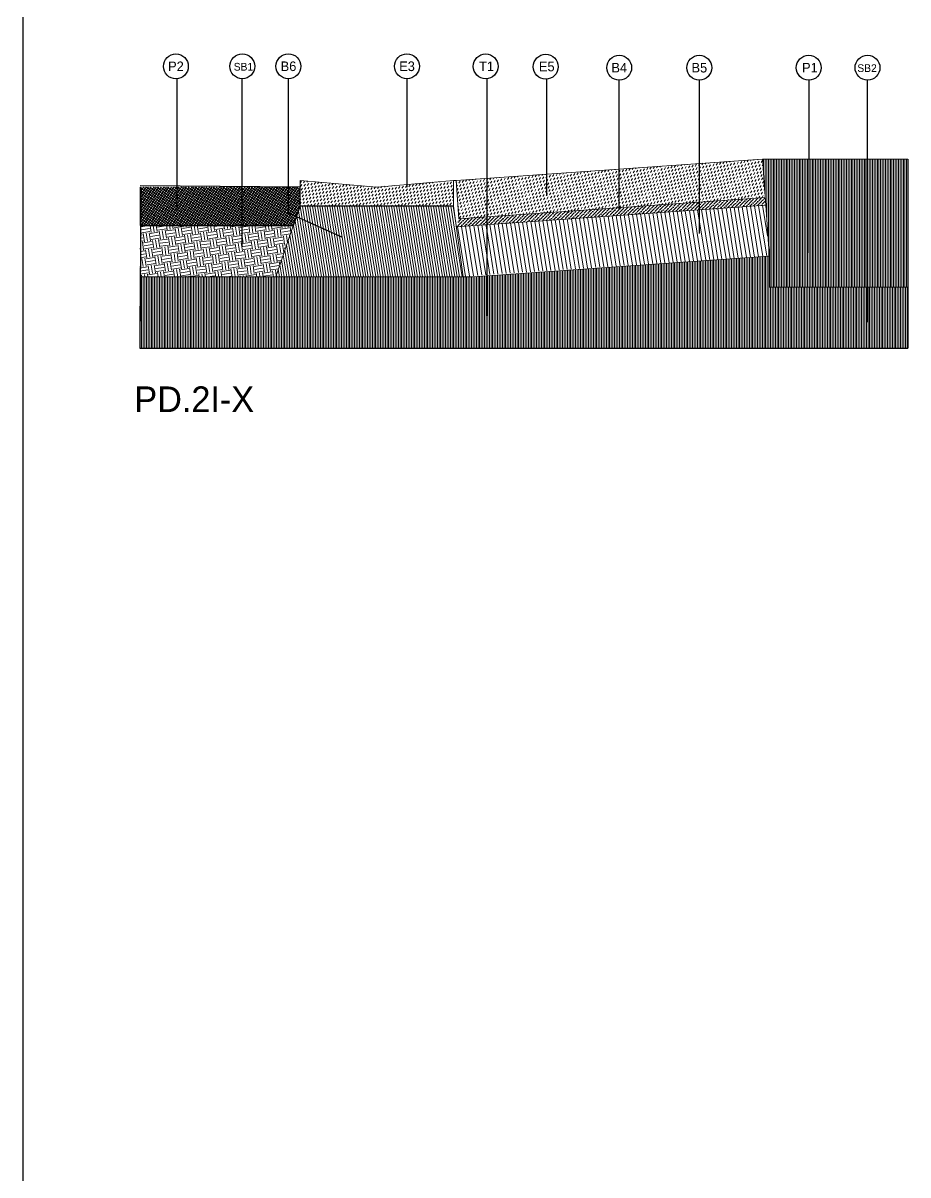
# Model space of a CAD drawing. Header units: metres. Extents: x -325 to 301, y -147 to 149.
# Drawn here: x 32.234 to 35.692, y 34.2 to 38.701 of the extents above; entities that cross this region are included whole.
import ezdxf

# ---------------------------------------------------------------- set-up
doc = ezdxf.new("R2010")
doc.units = ezdxf.units.M
doc.layers.add('-aux', color=50, linetype='Continuous', plot=False)
doc.layers.add('0-TX-1_25', color=7, linetype='Continuous', true_color=0x3f4f7f)
doc.layers.add('EIT_3 TR sorra', color=7, linetype='Continuous', true_color=0xd8ceb0)
for name, color, linetype, lineweight, true_color in [('03-TR-Paviment_01_Compacted Ground', 7, 'Continuous', 5, 0xc5a967), ('03-TR-Paviment_02_Sealed Gravel', 7, 'Continuous', 5, 0xd4be8c), ('03-TR-Paviment_07_Precast Concrete Blocks', 7, 'Continuous', 5, 0xe7ddd0), ('03-TR-Paviment_08_Natural Stone Bleachers', 7, 'Continuous', 5, 0xafad9d)]:
    doc.layers.add(name, color=color, linetype=linetype, lineweight=lineweight, true_color=true_color)
for name, color, linetype, lineweight in [('1-CM', 7, 'Continuous', 0), ('3-TR Formigó', 252, 'Continuous', 0), ('3-TR Seleccionat', 44, 'Continuous', 0), ('3-TR Tot-u', 37, 'Continuous', 0)]:
    doc.layers.add(name, color=color, linetype=linetype, lineweight=lineweight)
doc.layers.add('1-SECCIÓ', color=1, linetype='Continuous')
doc.styles.add('x-llegenda materials$0$ENGRAVERS', font='TT0586M.TTF')
pattern_1 = [(90, (0, -1.7097244), (-0.00635, 0), [])]
pattern_2 = [(279.175244, (0, -1.709724), (0.0156718834, 0.0025313427), [])]

msp = doc.modelspace()

# ---------------------------------------------------------------- hatches: boundary and pattern name
at = {"layer": '03-TR-Paviment_01_Compacted Ground'}
h = msp.add_hatch(dxfattribs=at)
h.set_pattern_fill('ANSI31', color=256, scale=0.002, angle=45)
h.set_pattern_definition(pattern_1)
h.paths.add_polyline_path([(35.5338, 38.1692), (35.1239, 38.1692), (35.1448, 37.87), (35.1484, 37.8187), (35.1484, 37.6692), (35.5338, 37.6692)])
h = msp.add_hatch(dxfattribs=at)
h.set_pattern_fill('ANSI31', color=256, scale=0.002, angle=45)
h.set_pattern_definition(pattern_1)
h.paths.add_polyline_path([(35.6923, 38.1692), (35.5338, 38.1692), (35.5338, 37.6692), (35.6923, 37.6692)])
at = {"layer": '03-TR-Paviment_02_Sealed Gravel'}
h = msp.add_hatch(dxfattribs=at)
h.set_pattern_fill('_USER', color=256, scale=0.008, angle=234, style=0, double=1, pattern_type=0)
h.set_pattern_definition([(234, (0.206323, -3.336626), (0.006472136, -0.004702282), []), (324, (0.206323, -3.336626), (0.004702282, 0.006472136), [])])
h.paths.add_polyline_path([(33.3168, 38.0602), (32.6923, 38.0602), (32.6923, 37.9102), (33.2909, 37.9102), (33.3168, 37.9855)])
at = {"layer": '03-TR-Paviment_07_Precast Concrete Blocks'}
h = msp.add_hatch(dxfattribs=at)
h.set_pattern_fill('DASH', color=256, scale=0.003, angle=234, style=0, double=1)
h.set_pattern_definition([(234, (31.632944, 42.80675), (0.002107232, -0.013304541), [0.009525, -0.009525])])
h.paths.add_polyline_path([(33.9168, 38.0855), (33.6168, 38.0602), (33.3168, 38.0852), (33.3168, 37.9855), (33.9168, 37.9855)])
at = {"layer": '03-TR-Paviment_08_Natural Stone Bleachers'}
h = msp.add_hatch(dxfattribs=at)
h.set_pattern_fill('DASH', color=256, scale=0.003, angle=237.4315, style=0, double=1)
h.set_pattern_definition([(237.43153, (29.373577, 41.600565), (0.002899806, -0.013154557), [0.009525, -0.009525])])
h.paths.add_polyline_path([(33.9373, 37.9359), (35.1344, 38.0195), (35.1239, 38.1692), (33.9268, 38.0855)])
at = {"layer": '3-TR Formigó'}
h = msp.add_hatch(dxfattribs=at)
h.set_pattern_fill('ANSI31', color=256, scale=0.005, angle=-125.8248, style=0)
h.set_pattern_definition(pattern_2)
h.paths.add_polyline_path([(35.1484, 37.7901), (35.1365, 37.9896), (34.0475, 37.9135), (34.0475, 37.7178)])
h = msp.add_hatch(dxfattribs=at)
h.set_pattern_fill('ANSI31', color=256, scale=0.003, angle=234.1752, style=0)
h.set_pattern_definition([(279.17524, (31.581523, 42.81605), (0.00940313, 0.001518806), [])])
h.paths.add_polyline_path([(33.9545, 37.7093), (33.9168, 37.9855), (33.3168, 37.9855), (33.2814, 37.8823), (33.2218, 37.7093)])
h = msp.add_hatch(dxfattribs=at)
h.set_pattern_fill('ANSI31', color=256, scale=0.005, angle=-125.8248, style=0)
h.set_pattern_definition(pattern_2)
h.paths.add_polyline_path([(34.0475, 37.9135), (33.9279, 37.9052), (33.9545, 37.7093), (34.0475, 37.7178)])
at = {"layer": '3-TR Seleccionat'}
h = msp.add_hatch(dxfattribs=at)
h.set_pattern_fill('ANSI31', color=256, scale=0.002, angle=45, style=0)
h.set_pattern_definition([(90, (22.9696217, 47.3702146), (-0.00635, 1e-18), [])])
h.paths.add_polyline_path([(34.0009, 37.7098), (33.9935, 37.7093), (34.0089, 37.7104)], flags=17)
h.paths.add_polyline_path([(35.6923, 37.6692), (35.1484, 37.6692), (35.1484, 37.7899), (33.9935, 37.7093), (33.2601, 37.7093), (33.2218, 37.7093), (32.6932, 37.7087), (32.689, 37.4308), (35.6923, 37.431)])
at = {"layer": '3-TR Tot-u'}
h = msp.add_hatch(dxfattribs=at)
h.set_pattern_fill('EARTH', color=256, scale=0.005, angle=279, style=0)
h.set_pattern_definition([(279, (0.206323, -3.336626), (0.0363259, -0.02639231), [0.03175, -0.03175]), (279, (0.218082, -3.334763), (0.0363259, -0.02639231), [0.03175, -0.03175]), (279, (0.229842, -3.3329), (0.0363259, -0.02639231), [0.03175, -0.03175]), (9, (0.234383, -3.3362), (0.02639231, 0.0363259), [0.03175, -0.03175]), (9, (0.236245, -3.34796), (0.02639231, 0.0363259), [0.03175, -0.03175]), (9, (0.238108, -3.35972), (0.02639231, 0.0363259), [0.03175, -0.03175])])
h.paths.add_polyline_path([(33.2919, 37.9128), (32.6934, 37.9102), (32.6912, 37.7089), (33.2218, 37.7093)])
at = {"layer": 'EIT_3 TR sorra'}
h = msp.add_hatch(dxfattribs=at)
h.set_pattern_fill('ANSI36', color=256, scale=0.003, style=0, double=1)
h.set_pattern_definition([(45, (25.466131, 45.834524), (0.005051394, 0.018521778), [0.0238125, -0.0047625, 0, -0.0047625])])
h.paths.add_polyline_path([(35.1365, 37.9896), (35.1344, 38.0195), (33.9373, 37.9359), (33.9279, 37.9052)])

# ---------------------------------------------------------------- linework, layer by layer
at = {"layer": '-aux'}
for p, q in [((33.9168, 37.9855), (33.3168, 37.9855)), ((32.6902, 37.4308), (35.6923, 37.431))]:
    msp.add_line(p, q, dxfattribs=at)
msp.add_lwpolyline([(32.2345, 3.4567), (32.2345, 133.4567)], dxfattribs=at)
msp.add_line((35.1484, 37.8187), (35.1484, 37.6692))
at = {"layer": '0-TX-1_25'}
for points in [[(32.8371, 37.9688), (32.8371, 38.4833)], [(33.091, 37.8262), (33.091, 38.4833)], [(33.4801, 37.8645), (33.2714, 37.9583), (33.2714, 38.4833)], [(33.7353, 38.0602), (33.7353, 38.4833)], [(34.0475, 37.5568), (34.0475, 38.4833)], [(34.2806, 38.0252), (34.2806, 38.4816)], [(34.564, 37.9711), (34.564, 38.4778)], [(34.8771, 37.8788), (34.8771, 38.4778)], [(35.3067, 37.8025), (35.3067, 38.4778)], [(35.5338, 37.5316), (35.5338, 38.4778)], [(32.6928, 38.0602), (32.6918, 37.9102), (33.2909, 37.9102), (33.3168, 37.9855), (33.3168, 38.0602), (32.6928, 38.0643)]]:
    msp.add_lwpolyline(points, dxfattribs=at)
for centre in [(32.8317, 38.5316), (33.0912, 38.5319), (33.2714, 38.5319), (33.7346, 38.5319), (34.0421, 38.5316), (34.277, 38.5301), (34.5639, 38.5264), (34.8769, 38.5264), (35.3046, 38.5264), (35.5342, 38.5264)]:
    msp.add_circle(centre, 0.0486, dxfattribs=at)
at = {"layer": '1-CM'}
for p, q in [((35.1249, 38.1692), (35.6923, 38.1692)), ((33.9168, 38.0855), (33.9268, 38.0855)), ((33.3168, 38.0602), (32.6928, 38.0643)), ((35.1365, 37.9896), (35.1484, 37.8187))]:
    msp.add_line(p, q, dxfattribs=at)
for points in [[(33.9279, 37.9052), (35.1374, 37.9897), (35.1239, 38.1692), (33.9268, 38.0855), (33.9373, 37.9359)], [(33.9268, 38.0855), (35.1249, 38.1692)], [(33.9279, 37.9052), (35.1374, 37.9897)], [(33.9373, 37.9359), (35.1354, 38.0196)], [(33.9935, 37.7093), (35.1484, 37.7899)], [(33.2309, 37.7357), (33.2218, 37.7093)], [(32.692, 37.7087), (33.2218, 37.7093)], [(33.2218, 37.7093), (33.9935, 37.7093)], [(35.1484, 37.6692), (35.6923, 37.6692)], [(35.1484, 37.6692), (35.1484, 37.431)]]:
    msp.add_lwpolyline(points, dxfattribs=at)
for points in [[(33.9168, 38.0855), (33.9168, 37.9855), (33.3168, 37.9855), (33.3168, 38.0852), (33.6168, 38.0602)], [(33.9545, 37.7093), (33.9168, 37.9855), (33.3168, 37.9855), (33.2814, 37.8823), (33.2218, 37.7093)]]:
    msp.add_lwpolyline(points, close=True, dxfattribs=at)
at = {"layer": '1-SECCIÓ'}
for p, q in [((35.6923, 38.1692), (35.6923, 37.431)), ((32.6943, 38.0602), (32.6902, 37.431))]:
    msp.add_line(p, q, dxfattribs=at)
at = {"layer": 'EIT_3 TR sorra'}
for p, q in [((33.9513, 37.735), (33.9513, 37.735)), ((33.9545, 37.7093), (33.9545, 37.7093))]:
    msp.add_line(p, q, dxfattribs=at)

# ---------------------------------------------------------------- texts
at = {"layer": '-aux', "insert": (32.6694, 37.281), "char_height": 0.1, "width": 19.210099, "attachment_point": 1, "style": 'x-llegenda materials$0$ENGRAVERS'}
msp.add_mtext('PD.2I-X', dxfattribs=at)
at = {"layer": '0-TX-1_25', "char_height": 0.0375, "width": 1.92101, "attachment_point": 1, "style": 'x-llegenda materials$0$ENGRAVERS'}
for s, insert in [('\\P\\PP2', (32.8013, 38.6755)), ('\\P\\P{\\H0.8x;SB1}', (33.0578, 38.6702)), ('\\P\\PB6', (33.241, 38.6758)), ('\\P\\PE3', (33.7042, 38.6758)), ('\\P\\PT1', (34.0163, 38.6755)), ('\\PE5', (34.2502, 38.6124)), ('\\P\\PB4', (34.5335, 38.6703)), ('\\P\\PB5', (34.8465, 38.6703)), ('\\P\\PP1', (35.2784, 38.6703)), ('\\P\\P{\\H0.8x;SB2}', (35.4945, 38.6648))]:
    msp.add_mtext(s, dxfattribs=dict(at, insert=insert))

doc.saveas('drawing.dxf')
